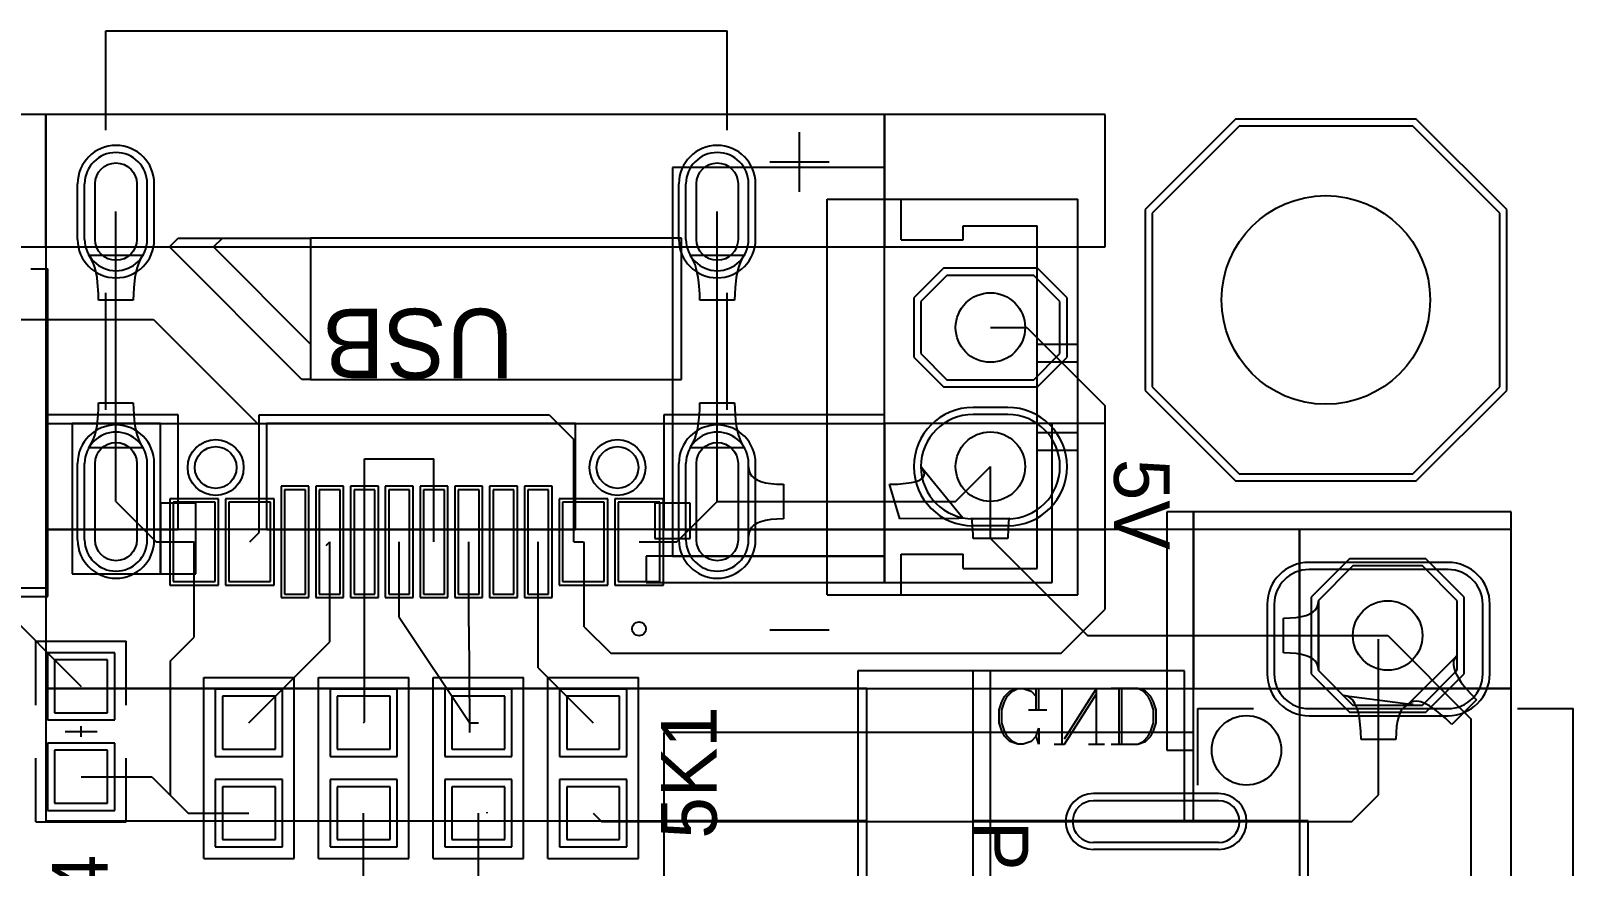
# Model space of a CAD drawing. Header units: millimetres. Extents: x 57.6 to 115.3, y 47.5 to 119.3.
# Drawn here: x 93.13 to 115.32, y 105.39 to 117.41 of the extents above; entities that cross this region are included whole.
import ezdxf

# ---------------------------------------------------------------- set-up
doc = ezdxf.new("R2010")
doc.units = ezdxf.units.MM
for name, color, linetype in [('BottomLayer', 5, 'Continuous'), ('BottomSolder', 6, 'Continuous'), ('PadHoleLayer', 156, 'Continuous'), ('TopLayer', 1, 'Continuous'), ('TopOverlay', 2, 'Continuous'), ('TopSolder', 216, 'Continuous')]:
    doc.layers.add(name, color=color, linetype=linetype)

msp = doc.modelspace()

# ---------------------------------------------------------------- linework, layer by layer
at = {"layer": 'BottomLayer'}
for p, q in [((93.345, 116.205), (88.265, 116.205)), ((93.345, 116.205), (93.345, 111.76)), ((105.41, 116.205), (93.345, 116.205)), ((93.345, 114.3), (93.345, 116.205)), ((105.41, 111.76), (105.41, 116.205)), ((105.41, 116.205), (105.41, 114.3)), ((108.585, 116.205), (105.41, 116.205)), ((108.585, 114.3), (108.585, 116.205)), ((110.51, 116.038), (109.26, 114.788)), ((113.01, 116.038), (110.51, 116.038)), ((114.26, 114.788), (113.01, 116.038)), ((93.904, 114.408), (93.904, 115.208)), ((94.804, 114.408), (94.804, 115.208)), ((102.554, 114.408), (102.554, 115.208)), ((103.454, 114.408), (103.454, 115.208)), ((94.354, 110.638), (94.354, 114.808)), ((103.004, 110.638), (103.004, 114.808)), ((109.26, 114.788), (109.26, 112.288)), ((114.26, 112.288), (114.26, 114.788)), ((88.265, 114.3), (93.345, 114.3)), ((105.41, 114.3), (108.585, 114.3)), ((93.99, 114.143), (93.964, 114.183)), ((93.964, 114.183), (94.744, 114.183)), ((94.014, 114.098), (93.99, 114.143)), ((94.035, 114.048), (94.014, 114.098)), ((94.053, 113.991), (94.035, 114.048)), ((94.673, 114.048), (94.655, 113.991)), ((94.694, 114.098), (94.673, 114.048)), ((94.718, 114.143), (94.694, 114.098)), ((94.744, 114.183), (94.718, 114.143)), ((102.64, 114.143), (102.614, 114.183)), ((102.614, 114.183), (103.394, 114.183)), ((102.664, 114.098), (102.64, 114.143)), ((102.685, 114.048), (102.664, 114.098)), ((102.703, 113.991), (102.685, 114.048)), ((103.323, 114.048), (103.305, 113.991)), ((103.344, 114.098), (103.323, 114.048)), ((103.368, 114.143), (103.344, 114.098)), ((103.394, 114.183), (103.368, 114.143)), ((94.082, 113.862), (94.053, 113.991)), ((94.091, 113.789), (94.082, 113.862)), ((94.626, 113.862), (94.61, 113.711)), ((94.639, 113.93), (94.626, 113.862)), ((94.655, 113.991), (94.639, 113.93)), ((102.732, 113.862), (102.703, 113.991)), ((102.741, 113.789), (102.732, 113.862)), ((103.276, 113.862), (103.26, 113.711)), ((103.289, 113.93), (103.276, 113.862)), ((103.305, 113.991), (103.289, 113.93)), ((106.309, 113.891), (105.934, 113.516)), ((107.559, 113.891), (106.309, 113.891)), ((107.934, 113.516), (107.559, 113.891)), ((94.103, 113.626), (94.091, 113.789)), ((94.104, 113.536), (94.103, 113.626)), ((94.605, 113.626), (94.604, 113.536)), ((94.61, 113.711), (94.605, 113.626)), ((102.753, 113.626), (102.741, 113.789)), ((102.754, 113.536), (102.753, 113.626)), ((103.255, 113.626), (103.254, 113.536)), ((103.26, 113.711), (103.255, 113.626)), ((94.604, 113.536), (94.104, 113.536)), ((103.254, 113.536), (102.754, 113.536)), ((105.934, 113.516), (105.934, 112.766)), ((107.934, 112.766), (107.934, 113.516)), ((105.934, 112.766), (106.309, 112.391)), ((107.559, 112.391), (107.934, 112.766)), ((106.309, 112.391), (107.559, 112.391)), ((109.26, 112.288), (110.51, 111.038)), ((113.01, 111.038), (114.26, 112.288)), ((94.103, 111.97), (94.104, 112.06)), ((94.104, 112.06), (94.604, 112.06)), ((94.604, 112.06), (94.605, 111.97)), ((102.753, 111.97), (102.754, 112.06)), ((102.754, 112.06), (103.254, 112.06)), ((103.254, 112.06), (103.255, 111.97)), ((93.345, 111.887), (93.345, 110.236)), ((95.25, 111.887), (93.345, 111.887)), ((94.082, 111.734), (94.098, 111.885)), ((94.098, 111.885), (94.103, 111.97)), ((94.605, 111.97), (94.617, 111.807)), ((95.25, 110.236), (95.25, 111.887)), ((102.235, 111.887), (102.235, 110.236)), ((105.41, 111.887), (102.235, 111.887)), ((102.732, 111.734), (102.748, 111.885)), ((102.748, 111.885), (102.753, 111.97)), ((103.255, 111.97), (103.267, 111.807)), ((105.41, 110.236), (105.41, 111.887)), ((107.184, 111.891), (106.684, 111.891)), ((93.345, 111.76), (105.41, 111.76)), ((94.035, 111.548), (94.053, 111.605)), ((94.053, 111.605), (94.069, 111.666)), ((94.069, 111.666), (94.082, 111.734)), ((94.617, 111.807), (94.626, 111.734)), ((94.626, 111.734), (94.655, 111.605)), ((94.655, 111.605), (94.673, 111.548)), ((96.52, 111.76), (96.52, 110.236)), ((100.965, 111.76), (96.52, 111.76)), ((100.965, 110.236), (100.965, 111.76)), ((102.685, 111.548), (102.703, 111.605)), ((102.703, 111.605), (102.719, 111.666)), ((102.719, 111.666), (102.732, 111.734)), ((103.267, 111.807), (103.276, 111.734)), ((103.276, 111.734), (103.305, 111.605)), ((103.305, 111.605), (103.323, 111.548)), ((105.41, 111.76), (105.41, 110.236)), ((108.585, 111.76), (105.41, 111.76)), ((108.585, 110.236), (108.585, 111.76)), ((93.964, 111.413), (93.99, 111.453)), ((94.744, 111.413), (93.964, 111.413)), ((93.99, 111.453), (94.014, 111.498)), ((94.014, 111.498), (94.035, 111.548)), ((94.673, 111.548), (94.694, 111.498)), ((94.694, 111.498), (94.718, 111.453)), ((94.718, 111.453), (94.744, 111.413)), ((102.614, 111.413), (102.64, 111.453)), ((103.394, 111.413), (102.614, 111.413)), ((102.64, 111.453), (102.664, 111.498)), ((102.664, 111.498), (102.685, 111.548)), ((103.323, 111.548), (103.344, 111.498)), ((103.344, 111.498), (103.368, 111.453)), ((103.368, 111.453), (103.394, 111.413)), ((93.904, 110.088), (93.904, 111.188)), ((94.804, 110.088), (94.804, 111.188)), ((102.554, 110.088), (102.554, 111.188)), ((103.454, 110.088), (103.454, 111.188)), ((106.934, 110.109), (106.934, 111.141)), ((110.51, 111.038), (113.01, 111.038)), ((106.659, 110.394), (106.653, 110.397)), ((106.653, 110.397), (107.215, 110.397)), ((106.664, 110.385), (106.659, 110.394)), ((106.669, 110.371), (106.664, 110.385)), ((106.673, 110.351), (106.669, 110.371)), ((106.684, 110.164), (106.673, 110.351)), ((107.184, 110.391), (106.684, 110.391)), ((107.192, 110.325), (107.187, 110.256)), ((107.195, 110.351), (107.192, 110.325)), ((107.199, 110.371), (107.195, 110.351)), ((107.204, 110.385), (107.199, 110.371)), ((107.209, 110.394), (107.204, 110.385)), ((107.215, 110.397), (107.209, 110.394)), ((93.345, 110.236), (93.345, 107.95)), ((111.379, 110.236), (93.345, 110.236)), ((93.345, 110.236), (95.25, 110.236)), ((96.52, 110.236), (100.965, 110.236)), ((102.235, 110.236), (105.41, 110.236)), ((105.41, 110.236), (108.585, 110.236)), ((106.684, 110.109), (106.684, 110.164)), ((107.184, 110.109), (106.684, 110.109)), ((106.934, 110.109), (108.331, 108.712)), ((107.187, 110.256), (107.184, 110.109)), ((111.379, 110.236), (111.379, 98.171)), ((114.427, 110.236), (111.379, 110.236)), ((111.379, 107.95), (111.379, 110.236)), ((114.427, 98.171), (114.427, 110.236)), ((112.149, 109.712), (111.649, 109.212)), ((113.149, 109.712), (112.149, 109.712)), ((113.649, 109.212), (113.149, 109.712)), ((111.636, 109.121), (111.651, 109.163)), ((111.649, 109.212), (111.649, 108.212)), ((111.651, 109.163), (111.656, 109.21)), ((111.656, 109.21), (111.656, 108.214)), ((113.649, 108.212), (113.649, 109.212)), ((111.152, 108.962), (111.248, 108.964)), ((111.152, 108.462), (111.152, 108.962)), ((111.248, 108.964), (111.334, 108.972)), ((111.334, 108.972), (111.409, 108.984)), ((111.409, 108.984), (111.475, 109.002)), ((111.475, 109.002), (111.53, 109.024)), ((111.53, 109.024), (111.575, 109.051)), ((111.575, 109.051), (111.611, 109.083)), ((111.611, 109.083), (111.636, 109.121)), ((108.331, 108.712), (112.649, 108.712)), ((112.649, 108.712), (113.85, 107.511)), ((111.248, 108.46), (111.152, 108.462)), ((111.334, 108.452), (111.248, 108.46)), ((111.409, 108.44), (111.334, 108.452)), ((111.475, 108.422), (111.409, 108.44)), ((111.53, 108.4), (111.475, 108.422)), ((111.575, 108.373), (111.53, 108.4)), ((111.611, 108.341), (111.575, 108.373)), ((111.636, 108.303), (111.611, 108.341)), ((111.651, 108.261), (111.636, 108.303)), ((112.939, 107.718), (113.643, 108.422)), ((113.598, 108.341), (113.595, 108.292)), ((113.595, 108.292), (113.604, 108.237)), ((113.614, 108.385), (113.598, 108.341)), ((113.643, 108.422), (113.614, 108.385)), ((105.029, 108.204), (105.029, 97.155)), ((106.934, 108.204), (105.029, 108.204)), ((106.68, 108.204), (106.68, 106.045)), ((109.728, 108.204), (106.68, 108.204)), ((106.934, 97.155), (106.934, 108.204)), ((109.728, 106.045), (109.728, 108.204)), ((111.649, 108.212), (112.149, 107.712)), ((111.656, 108.214), (111.651, 108.261)), ((113.149, 107.712), (113.649, 108.212)), ((113.604, 108.237), (113.626, 108.176)), ((113.626, 108.176), (113.661, 108.11)), ((113.661, 108.11), (113.708, 108.038)), ((93.345, 107.95), (111.379, 107.95)), ((93.345, 107.95), (93.345, 106.045)), ((105.156, 107.95), (93.345, 107.95)), ((105.156, 106.045), (105.156, 107.95)), ((113.708, 108.038), (113.769, 107.96)), ((113.769, 107.96), (113.841, 107.877)), ((113.841, 107.877), (113.927, 107.788)), ((112.149, 107.712), (113.149, 107.712)), ((112.976, 107.747), (112.939, 107.718)), ((113.02, 107.763), (112.976, 107.747)), ((113.069, 107.766), (113.02, 107.763)), ((113.124, 107.757), (113.069, 107.766)), ((113.185, 107.735), (113.124, 107.757)), ((113.251, 107.7), (113.185, 107.735)), ((113.323, 107.653), (113.251, 107.7)), ((113.484, 107.52), (113.323, 107.653)), ((113.927, 107.788), (113.573, 107.434)), ((113.573, 107.434), (113.484, 107.52)), ((113.85, 100.994), (113.85, 107.511)), ((93.345, 106.045), (105.156, 106.045)), ((105.156, 106.045), (102.235, 106.045)), ((102.235, 106.045), (102.235, 104.14)), ((105.156, 104.14), (105.156, 106.045)), ((106.68, 106.045), (106.68, 102.235)), ((111.506, 106.045), (106.68, 106.045)), ((106.68, 106.045), (109.728, 106.045)), ((111.506, 102.235), (111.506, 106.045))]:
    msp.add_line(p, q, dxfattribs=at)
for centre, radius in [((95.789, 111.128), 0.3), ((101.569, 111.128), 0.3), ((110.617, 107.061), 0.5)]:
    msp.add_circle(centre, radius, dxfattribs=at)
for centre, radius, start, end in [((94.354, 115.208), 0.45, 0, 180), ((103.004, 115.208), 0.45, 0, 180), ((94.354, 114.408), 0.45, 180, 0), ((103.004, 114.408), 0.45, 180, 0), ((106.684, 111.141), 0.75, 90, 270), ((107.184, 111.141), 0.75, 270, 90), ((94.354, 111.188), 0.45, 0, 180), ((103.004, 111.188), 0.45, 0, 180), ((94.354, 110.088), 0.45, 180, 0), ((103.004, 110.088), 0.45, 180, 0)]:
    msp.add_arc(centre, radius, start, end, dxfattribs=at)
at = {"layer": 'BottomSolder'}
for p, q in [((110.459, 116.14), (109.158, 114.839)), ((113.061, 116.14), (110.459, 116.14)), ((114.362, 114.839), (113.061, 116.14)), ((93.802, 114.408), (93.802, 115.208)), ((94.906, 114.408), (94.906, 115.208)), ((102.452, 114.408), (102.452, 115.208)), ((103.556, 114.408), (103.556, 115.208)), ((109.158, 114.839), (109.158, 112.237)), ((114.362, 112.237), (114.362, 114.839)), ((106.258, 113.993), (105.832, 113.567)), ((107.61, 113.993), (106.258, 113.993)), ((108.036, 113.567), (107.61, 113.993)), ((105.832, 113.567), (105.832, 112.715)), ((108.036, 112.715), (108.036, 113.567)), ((105.832, 112.715), (106.258, 112.289)), ((107.61, 112.289), (108.036, 112.715)), ((106.258, 112.289), (107.61, 112.289)), ((109.158, 112.237), (110.459, 110.936)), ((113.061, 110.936), (114.362, 112.237)), ((107.184, 111.993), (106.684, 111.993)), ((93.802, 110.088), (93.802, 111.188)), ((94.906, 110.088), (94.906, 111.188)), ((102.452, 110.088), (102.452, 111.188)), ((103.556, 110.088), (103.556, 111.188)), ((110.459, 110.936), (113.061, 110.936)), ((107.184, 110.289), (106.684, 110.289)), ((112.098, 109.814), (111.547, 109.263)), ((113.2, 109.814), (112.098, 109.814)), ((113.751, 109.263), (113.2, 109.814)), ((111.547, 109.263), (111.547, 108.161)), ((113.751, 108.161), (113.751, 109.263)), ((111.547, 108.161), (112.098, 107.61)), ((113.2, 107.61), (113.751, 108.161)), ((112.098, 107.61), (113.2, 107.61))]:
    msp.add_line(p, q, dxfattribs=at)
for centre in [(95.789, 111.128), (101.569, 111.128)]:
    msp.add_circle(centre, 0.402, dxfattribs=at)
for centre, radius, start, end in [((94.354, 115.208), 0.552, 0, 180), ((103.004, 115.208), 0.552, 0, 180), ((94.354, 114.408), 0.552, 180, 0), ((103.004, 114.408), 0.552, 180, 0), ((106.684, 111.141), 0.852, 90, 270), ((107.184, 111.141), 0.852, 270, 90), ((94.354, 111.188), 0.552, 0, 180), ((103.004, 111.188), 0.552, 0, 180), ((94.354, 110.088), 0.552, 180, 0), ((103.004, 110.088), 0.552, 180, 0)]:
    msp.add_arc(centre, radius, start, end, dxfattribs=at)
at = {"layer": 'PadHoleLayer'}
for points in [[(94.654, 115.208), (94.654, 114.408, -1), (94.054, 114.408), (94.054, 115.208, -1)], [(103.304, 115.208), (103.304, 114.408, -1), (102.704, 114.408), (102.704, 115.208, -1)], [(94.654, 111.188), (94.654, 110.088, -1), (94.054, 110.088), (94.054, 111.188, -1)], [(103.304, 111.188), (103.304, 110.088, -1), (102.704, 110.088), (102.704, 111.188, -1)]]:
    msp.add_lwpolyline(points, format="xyb", close=True, dxfattribs=at)
for centre, radius in [((111.76, 113.538), 1.5), ((106.934, 113.141), 0.5), ((106.934, 111.141), 0.5), ((95.789, 111.128), 0.3), ((101.569, 111.128), 0.3), ((112.649, 108.712), 0.5), ((110.617, 107.061), 0.5)]:
    msp.add_circle(centre, radius, dxfattribs=at)
at = {"layer": 'TopLayer'}
for p, q in [((108.585, 116.205), (90.678, 116.205)), ((108.585, 114.3), (108.585, 116.205)), ((110.51, 116.038), (109.26, 114.788)), ((113.01, 116.038), (110.51, 116.038)), ((114.26, 114.788), (113.01, 116.038)), ((102.362, 115.443), (102.362, 109.855)), ((105.41, 115.443), (102.362, 115.443)), ((105.41, 109.855), (105.41, 115.443)), ((93.904, 114.408), (93.904, 115.208)), ((94.804, 114.408), (94.804, 115.208)), ((102.554, 114.408), (102.554, 115.208)), ((103.454, 114.408), (103.454, 115.208)), ((109.26, 114.788), (109.26, 112.288)), ((114.26, 112.288), (114.26, 114.788)), ((90.678, 114.3), (108.585, 114.3)), ((95.123, 114.3), (95.25, 114.427)), ((97.028, 112.395), (95.123, 114.3)), ((95.25, 114.427), (97.155, 114.427)), ((95.758, 114.3), (95.885, 114.427)), ((97.155, 112.903), (95.758, 114.3)), ((95.885, 114.427), (97.155, 114.427)), ((97.155, 114.427), (97.155, 112.395)), ((102.489, 114.427), (97.155, 114.427)), ((97.155, 114.427), (97.155, 112.395)), ((97.155, 114.427), (97.155, 112.903)), ((102.489, 112.395), (102.489, 114.427)), ((106.309, 113.891), (105.934, 113.516)), ((107.559, 113.891), (106.309, 113.891)), ((107.934, 113.516), (107.559, 113.891)), ((105.934, 113.516), (105.934, 112.766)), ((107.934, 112.766), (107.934, 113.516)), ((92.456, 113.259), (94.894, 113.259)), ((94.894, 113.259), (96.416, 111.737)), ((106.934, 113.141), (107.458, 113.141)), ((107.458, 113.141), (108.585, 112.014)), ((105.934, 112.766), (106.309, 112.391)), ((107.559, 112.391), (107.934, 112.766)), ((97.155, 112.395), (97.028, 112.395)), ((97.155, 112.395), (102.489, 112.395)), ((106.309, 112.391), (107.559, 112.391)), ((109.26, 112.288), (110.51, 111.038)), ((113.01, 111.038), (114.26, 112.288)), ((96.416, 111.887), (100.584, 111.887)), ((96.416, 111.737), (96.416, 111.887)), ((100.584, 111.887), (100.942, 111.529)), ((107.184, 111.891), (106.684, 111.891)), ((108.585, 109.093), (108.585, 112.014)), ((93.726, 111.76), (93.726, 109.601)), ((94.996, 111.76), (93.726, 111.76)), ((94.996, 109.601), (94.996, 111.76)), ((96.416, 110.195), (96.416, 111.737)), ((105.41, 111.76), (105.41, 109.474)), ((107.823, 111.76), (105.41, 111.76)), ((107.823, 109.474), (107.823, 111.76)), ((100.942, 110.058), (100.942, 111.529)), ((93.904, 110.088), (93.904, 111.188)), ((94.804, 110.088), (94.804, 111.188)), ((97.929, 110.058), (97.929, 111.252)), ((97.929, 111.252), (98.929, 111.252)), ((98.929, 110.058), (98.929, 111.252)), ((102.554, 110.088), (102.554, 111.188)), ((103.454, 110.088), (103.454, 111.188)), ((103.452, 110.138), (103.452, 111.138)), ((103.452, 111.138), (103.457, 111.09)), ((103.457, 111.09), (103.472, 111.048)), ((103.472, 111.048), (103.497, 111.01)), ((103.497, 111.01), (103.532, 110.978)), ((103.532, 110.978), (103.578, 110.95)), ((103.578, 110.95), (103.633, 110.928)), ((105.871, 110.928), (105.925, 110.951)), ((105.925, 110.951), (105.962, 110.978)), ((105.969, 111.091), (105.937, 111.138)), ((105.937, 111.138), (106.538, 110.405)), ((105.962, 110.978), (105.982, 111.011)), ((105.984, 111.048), (105.969, 111.091)), ((105.982, 111.011), (105.984, 111.048)), ((106.431, 110.638), (106.934, 111.141)), ((110.51, 111.038), (113.01, 111.038)), ((97.079, 110.808), (96.779, 110.808)), ((96.779, 110.808), (96.779, 109.308)), ((97.079, 109.308), (97.079, 110.808)), ((97.579, 110.808), (97.279, 110.808)), ((97.279, 110.808), (97.279, 109.308)), ((97.579, 109.308), (97.579, 110.808)), ((98.079, 110.808), (97.779, 110.808)), ((97.779, 110.808), (97.779, 109.308)), ((98.079, 109.308), (98.079, 110.808)), ((98.579, 110.808), (98.279, 110.808)), ((98.279, 110.808), (98.279, 109.308)), ((98.579, 109.308), (98.579, 110.808)), ((99.079, 110.808), (98.779, 110.808)), ((98.779, 110.808), (98.779, 109.308)), ((99.079, 109.308), (99.079, 110.808)), ((99.579, 110.808), (99.279, 110.808)), ((99.279, 110.808), (99.279, 109.308)), ((99.579, 109.308), (99.579, 110.808)), ((100.079, 110.808), (99.779, 110.808)), ((99.779, 110.808), (99.779, 109.308)), ((100.079, 109.308), (100.079, 110.808)), ((100.579, 110.808), (100.279, 110.808)), ((100.279, 110.808), (100.279, 109.308)), ((100.579, 109.308), (100.579, 110.808)), ((103.633, 110.928), (103.698, 110.91)), ((103.698, 110.91), (103.774, 110.898)), ((103.774, 110.898), (103.859, 110.89)), ((103.859, 110.89), (103.955, 110.888)), ((103.955, 110.888), (103.955, 110.388)), ((105.48, 110.888), (105.604, 110.89)), ((105.631, 110.388), (105.48, 110.888)), ((105.604, 110.89), (105.799, 110.911)), ((105.799, 110.911), (105.871, 110.928)), ((94.354, 110.638), (94.934, 110.058)), ((94.996, 110.617), (94.996, 109.601)), ((95.504, 110.617), (94.996, 110.617)), ((95.779, 110.628), (95.179, 110.628)), ((95.179, 110.628), (95.179, 109.488)), ((95.504, 109.601), (95.504, 110.617)), ((95.779, 109.488), (95.779, 110.628)), ((96.579, 110.628), (95.979, 110.628)), ((95.979, 110.628), (95.979, 109.488)), ((96.579, 109.488), (96.579, 110.628)), ((101.379, 110.628), (100.779, 110.628)), ((100.779, 110.628), (100.779, 109.488)), ((101.379, 109.488), (101.379, 110.628)), ((102.179, 110.628), (101.579, 110.628)), ((101.579, 110.628), (101.579, 109.488)), ((102.108, 110.617), (102.108, 110.109)), ((102.616, 110.617), (102.108, 110.617)), ((102.179, 109.488), (102.179, 110.628)), ((102.424, 110.058), (103.004, 110.638)), ((102.616, 110.109), (102.616, 110.617)), ((103.004, 110.638), (106.431, 110.638)), ((103.532, 110.298), (103.497, 110.266)), ((103.578, 110.326), (103.532, 110.298)), ((103.633, 110.348), (103.578, 110.326)), ((103.698, 110.366), (103.633, 110.348)), ((103.774, 110.378), (103.698, 110.366)), ((103.859, 110.386), (103.774, 110.378)), ((103.955, 110.388), (103.859, 110.386)), ((106.479, 110.396), (105.631, 110.388)), ((106.519, 110.399), (106.479, 110.396)), ((106.539, 110.402), (106.519, 110.399)), ((106.538, 110.405), (106.539, 110.402)), ((107.184, 110.391), (106.684, 110.391)), ((109.474, 110.49), (109.474, 107.061)), ((109.855, 110.49), (109.474, 110.49)), ((109.855, 110.49), (109.855, 107.95)), ((114.427, 110.49), (109.855, 110.49)), ((109.855, 107.061), (109.855, 110.49)), ((114.427, 107.95), (114.427, 110.49)), ((94.934, 110.058), (95.479, 110.058)), ((95.479, 108.687), (95.479, 110.058)), ((96.279, 110.058), (96.416, 110.195)), ((97.379, 110.008), (97.429, 110.058)), ((97.429, 108.62), (97.429, 110.058)), ((97.929, 107.469), (97.929, 110.058)), ((98.429, 108.976), (98.429, 110.058)), ((99.429, 108.843), (99.429, 110.058)), ((100.429, 108.247), (100.429, 110.058)), ((100.942, 110.058), (101.079, 110.058)), ((101.079, 110.058), (101.092, 110.045)), ((101.879, 110.058), (102.424, 110.058)), ((102.108, 110.109), (102.616, 110.109)), ((103.457, 110.186), (103.452, 110.138)), ((103.472, 110.228), (103.457, 110.186)), ((103.497, 110.266), (103.472, 110.228)), ((101.092, 108.839), (101.092, 110.045)), ((101.981, 109.855), (101.981, 109.474)), ((105.41, 109.855), (101.981, 109.855)), ((102.362, 109.855), (105.41, 109.855)), ((105.41, 109.474), (105.41, 109.855)), ((113.517, 109.661), (111.517, 109.661)), ((112.149, 109.712), (111.649, 109.212)), ((113.149, 109.712), (112.149, 109.712)), ((113.649, 109.212), (113.149, 109.712)), ((93.726, 109.601), (94.996, 109.601)), ((94.996, 109.601), (95.504, 109.601)), ((95.179, 109.488), (95.779, 109.488)), ((95.979, 109.488), (96.579, 109.488)), ((100.779, 109.488), (101.379, 109.488)), ((101.579, 109.488), (102.179, 109.488)), ((101.981, 109.474), (105.41, 109.474)), ((105.41, 109.474), (107.823, 109.474)), ((92.456, 109.377), (93.853, 107.98)), ((96.779, 109.308), (97.079, 109.308)), ((97.279, 109.308), (97.579, 109.308)), ((97.779, 109.308), (98.079, 109.308)), ((98.279, 109.308), (98.579, 109.308)), ((98.779, 109.308), (99.079, 109.308)), ((99.279, 109.308), (99.579, 109.308)), ((99.779, 109.308), (100.079, 109.308)), ((100.279, 109.308), (100.579, 109.308)), ((111.017, 109.161), (111.017, 108.161)), ((111.649, 109.212), (111.649, 108.212)), ((113.649, 108.212), (113.649, 109.212)), ((114.017, 108.161), (114.017, 109.161)), ((98.429, 108.976), (99.438, 107.46)), ((107.95, 108.458), (108.585, 109.093)), ((99.429, 108.843), (99.432, 108.84)), ((99.432, 108.84), (99.438, 107.46)), ((101.092, 108.839), (101.473, 108.458)), ((95.138, 108.346), (95.479, 108.687)), ((96.266, 107.457), (97.429, 108.62)), ((112.517, 106.421), (112.517, 108.661)), ((94.234, 108.361), (93.472, 108.361)), ((93.472, 108.361), (93.472, 107.599)), ((94.234, 107.599), (94.234, 108.361)), ((95.138, 106.411), (95.138, 108.346)), ((101.473, 108.458), (107.95, 108.458)), ((100.429, 108.247), (101.219, 107.457)), ((111.649, 108.212), (112.149, 107.712)), ((113.149, 107.712), (113.649, 108.212)), ((96.647, 107.838), (95.885, 107.838)), ((95.885, 107.838), (95.885, 107.076)), ((96.647, 107.076), (96.647, 107.838)), ((98.298, 107.838), (97.536, 107.838)), ((97.536, 107.838), (97.536, 107.076)), ((98.298, 107.076), (98.298, 107.838)), ((99.949, 107.838), (99.187, 107.838)), ((99.187, 107.838), (99.187, 107.076)), ((99.949, 107.076), (99.949, 107.838)), ((101.6, 107.838), (100.838, 107.838)), ((100.838, 107.838), (100.838, 107.076)), ((101.6, 107.076), (101.6, 107.838)), ((109.855, 107.95), (114.427, 107.95)), ((111.379, 107.95), (111.379, 98.425)), ((114.427, 107.95), (111.379, 107.95)), ((112.066, 107.839), (112.019, 107.851)), ((112.019, 107.851), (113.017, 107.718)), ((112.108, 107.815), (112.066, 107.839)), ((114.427, 98.425), (114.427, 107.95)), ((111.517, 107.661), (113.517, 107.661)), ((112.146, 107.78), (112.108, 107.815)), ((112.178, 107.733), (112.146, 107.78)), ((112.149, 107.712), (113.149, 107.712)), ((112.205, 107.675), (112.178, 107.733)), ((112.227, 107.606), (112.205, 107.675)), ((112.83, 107.609), (112.807, 107.553)), ((112.857, 107.654), (112.83, 107.609)), ((112.89, 107.687), (112.857, 107.654)), ((112.927, 107.709), (112.89, 107.687)), ((112.97, 107.719), (112.927, 107.709)), ((113.017, 107.718), (112.97, 107.719)), ((93.472, 107.599), (94.234, 107.599)), ((97.917, 107.457), (97.929, 107.469)), ((99.438, 107.46), (99.44, 107.456)), ((99.438, 107.46), (99.438, 107.456)), ((99.44, 107.456), (99.568, 107.457)), ((99.44, 107.456), (99.441, 107.315)), ((112.245, 107.526), (112.227, 107.606)), ((112.265, 107.33), (112.245, 107.526)), ((112.777, 107.407), (112.77, 107.317)), ((112.79, 107.486), (112.777, 107.407)), ((112.807, 107.553), (112.79, 107.486)), ((102.235, 107.315), (102.235, 106.036)), ((109.855, 107.315), (102.235, 107.315)), ((109.855, 106.036), (109.855, 107.315)), ((112.267, 107.215), (112.265, 107.33)), ((112.767, 107.215), (112.267, 107.215)), ((112.77, 107.317), (112.767, 107.215)), ((94.234, 107.061), (93.472, 107.061)), ((93.472, 107.061), (93.472, 106.299)), ((94.234, 106.299), (94.234, 107.061)), ((95.885, 107.076), (96.647, 107.076)), ((97.536, 107.076), (98.298, 107.076)), ((99.187, 107.076), (99.949, 107.076)), ((100.838, 107.076), (101.6, 107.076)), ((109.474, 107.061), (109.855, 107.061)), ((93.853, 106.68), (94.869, 106.68)), ((94.869, 106.68), (95.138, 106.411)), ((96.647, 106.538), (95.885, 106.538)), ((95.885, 106.538), (95.885, 105.776)), ((96.647, 105.776), (96.647, 106.538)), ((98.298, 106.538), (97.536, 106.538)), ((97.536, 106.538), (97.536, 105.776)), ((98.298, 105.776), (98.298, 106.538)), ((99.949, 106.538), (99.187, 106.538)), ((99.187, 106.538), (99.187, 105.776)), ((99.949, 105.776), (99.949, 106.538)), ((101.6, 106.538), (100.838, 106.538)), ((100.838, 106.538), (100.838, 105.776)), ((101.6, 105.776), (101.6, 106.538)), ((93.472, 106.299), (94.234, 106.299)), ((95.138, 106.411), (95.392, 106.157)), ((110.217, 106.336), (108.417, 106.336)), ((112.132, 106.036), (112.517, 106.421)), ((95.392, 106.157), (96.266, 106.157)), ((97.917, 102.108), (97.917, 106.157)), ((99.568, 102.983), (99.568, 106.157)), ((99.695, 106.157), (99.695, 106.172)), ((101.219, 106.157), (101.34, 106.036)), ((101.34, 106.036), (109.317, 106.036)), ((102.235, 106.036), (109.855, 106.036)), ((109.317, 106.036), (112.132, 106.036)), ((95.885, 105.776), (96.647, 105.776)), ((97.536, 105.776), (98.298, 105.776)), ((99.187, 105.776), (99.949, 105.776)), ((100.838, 105.776), (101.6, 105.776)), ((110.217, 105.736), (108.417, 105.736))]:
    msp.add_line(p, q, dxfattribs=at)
for centre, radius in [((95.789, 111.128), 0.3), ((101.569, 111.128), 0.3), ((110.617, 107.061), 0.5)]:
    msp.add_circle(centre, radius, dxfattribs=at)
for centre, radius, start, end in [((94.354, 115.208), 0.45, 0, 180), ((103.004, 115.208), 0.45, 0, 180), ((94.354, 114.408), 0.45, 180, 0), ((103.004, 114.408), 0.45, 180, 0), ((106.684, 111.141), 0.75, 90, 270), ((107.184, 111.141), 0.75, 270, 90), ((94.354, 111.188), 0.45, 0, 180), ((103.004, 111.188), 0.45, 0, 180), ((94.354, 110.088), 0.45, 180, 0), ((103.004, 110.088), 0.45, 180, 0), ((111.517, 109.161), 0.5, 90, 180), ((113.517, 109.161), 0.5, 0, 90), ((111.517, 108.161), 0.5, 180, 270), ((113.517, 108.161), 0.5, 270, 0), ((108.417, 106.036), 0.3, 90, 270), ((110.217, 106.036), 0.3, 270, 90)]:
    msp.add_arc(centre, radius, start, end, dxfattribs=at)
at = {"layer": 'TopOverlay'}
for p, q in [((94.209, 117.408), (103.149, 117.408)), ((94.209, 115.978), (94.209, 117.408)), ((103.149, 115.978), (103.149, 117.408)), ((104.187, 115.094), (104.187, 115.951)), ((103.759, 115.523), (104.616, 115.523)), ((104.584, 109.296), (104.584, 114.986)), ((104.584, 114.986), (108.191, 114.986)), ((105.651, 114.402), (105.651, 114.986)), ((108.191, 109.296), (108.191, 114.986)), ((106.54, 114.402), (106.54, 114.605)), ((106.54, 114.605), (107.607, 114.605)), ((107.607, 109.677), (107.607, 114.605)), ((105.651, 114.402), (106.54, 114.402)), ((93.131, 113.984), (93.372, 113.984)), ((93.372, 109.398), (93.372, 113.984)), ((94.209, 111.958), (94.209, 113.638)), ((103.149, 111.958), (103.149, 113.638)), ((107.607, 112.903), (108.191, 112.903)), ((107.607, 112.649), (108.191, 112.649)), ((107.607, 111.633), (108.191, 111.633)), ((107.607, 111.379), (108.191, 111.379)), ((105.651, 109.296), (105.651, 109.88)), ((105.651, 109.88), (106.54, 109.88)), ((106.54, 109.677), (106.54, 109.88)), ((106.54, 109.677), (107.607, 109.677)), ((92.71, 109.398), (93.372, 109.398)), ((93.372, 109.271), (93.372, 109.398)), ((92.71, 109.271), (93.372, 109.271)), ((104.584, 109.296), (108.191, 109.296)), ((103.759, 108.792), (104.616, 108.792)), ((93.203, 108.63), (94.503, 108.63)), ((93.203, 107.711), (93.203, 108.63)), ((94.503, 107.711), (94.503, 108.63)), ((95.616, 108.107), (96.916, 108.107)), ((95.616, 105.507), (95.616, 108.107)), ((96.916, 105.507), (96.916, 108.107)), ((97.267, 108.107), (98.567, 108.107)), ((97.267, 105.507), (97.267, 108.107)), ((98.567, 105.507), (98.567, 108.107)), ((98.918, 108.107), (100.218, 108.107)), ((98.918, 105.507), (98.918, 108.107)), ((100.218, 105.507), (100.218, 108.107)), ((100.569, 105.507), (100.569, 108.107)), ((100.569, 108.107), (101.869, 108.107)), ((101.869, 105.507), (101.869, 108.107)), ((107.099, 107.76), (107.137, 107.836)), ((107.137, 107.836), (107.213, 107.912)), ((107.137, 107.76), (107.175, 107.836)), ((107.175, 107.836), (107.251, 107.912)), ((107.213, 107.912), (107.328, 107.95)), ((107.251, 107.912), (107.328, 107.95)), ((107.328, 107.95), (107.404, 107.95)), ((107.404, 107.95), (107.518, 107.912)), ((107.518, 107.912), (107.594, 107.836)), ((107.594, 107.645), (107.594, 107.95)), ((107.632, 107.645), (107.632, 107.95)), ((107.849, 107.95), (108.078, 107.95)), ((107.964, 107.15), (107.964, 107.95)), ((108.002, 107.226), (108.459, 107.95)), ((108.002, 107.15), (108.459, 107.874)), ((108.459, 107.15), (108.459, 107.95)), ((109.053, 107.95), (108.672, 107.95)), ((108.786, 107.15), (108.786, 107.95)), ((108.824, 107.15), (108.824, 107.95)), ((109.167, 107.912), (109.053, 107.95)), ((109.129, 107.912), (109.053, 107.95)), ((109.205, 107.836), (109.129, 107.912)), ((109.243, 107.836), (109.167, 107.912)), ((109.243, 107.76), (109.205, 107.836)), ((109.281, 107.76), (109.243, 107.836)), ((107.061, 107.645), (107.099, 107.76)), ((107.061, 107.455), (107.061, 107.645)), ((107.099, 107.645), (107.137, 107.76)), ((107.099, 107.455), (107.099, 107.645)), ((107.48, 107.645), (107.747, 107.645)), ((109.281, 107.645), (109.243, 107.76)), ((109.32, 107.645), (109.281, 107.76)), ((109.281, 107.455), (109.281, 107.645)), ((109.32, 107.455), (109.32, 107.645)), ((109.917, 107.661), (110.717, 107.661)), ((109.917, 106.561), (109.917, 107.661)), ((114.517, 107.661), (115.317, 107.661)), ((115.317, 100.661), (115.317, 107.661)), ((93.853, 107.33), (93.853, 107.406)), ((107.099, 107.341), (107.061, 107.455)), ((107.137, 107.341), (107.099, 107.455)), ((109.243, 107.341), (109.281, 107.455)), ((109.281, 107.341), (109.32, 107.455)), ((93.624, 107.33), (94.082, 107.33)), ((93.853, 107.254), (93.853, 107.33)), ((107.137, 107.264), (107.099, 107.341)), ((107.175, 107.264), (107.137, 107.341)), ((107.213, 107.188), (107.137, 107.264)), ((107.251, 107.188), (107.175, 107.264)), ((107.328, 107.15), (107.213, 107.188)), ((107.328, 107.15), (107.251, 107.188)), ((107.518, 107.188), (107.404, 107.15)), ((107.594, 107.264), (107.518, 107.188)), ((107.594, 107.264), (107.632, 107.379)), ((107.632, 107.15), (107.594, 107.264)), ((107.632, 107.379), (107.632, 107.15)), ((109.053, 107.15), (109.167, 107.188)), ((109.053, 107.15), (109.129, 107.188)), ((109.129, 107.188), (109.205, 107.264)), ((109.167, 107.188), (109.243, 107.264)), ((109.205, 107.264), (109.243, 107.341)), ((109.243, 107.264), (109.281, 107.341)), ((93.203, 106.03), (93.203, 106.949)), ((94.503, 106.03), (94.503, 106.949)), ((107.404, 107.15), (107.328, 107.15)), ((107.849, 107.15), (108.002, 107.15)), ((108.345, 107.15), (108.573, 107.15)), ((108.672, 107.15), (109.053, 107.15)), ((93.203, 106.03), (94.503, 106.03)), ((95.616, 105.507), (96.916, 105.507)), ((97.267, 105.507), (98.567, 105.507)), ((98.918, 105.507), (100.218, 105.507)), ((100.569, 105.507), (101.869, 105.507))]:
    msp.add_line(p, q, dxfattribs=at)
msp.add_circle((101.879, 108.808), 0.1, dxfattribs=at)
at = {"layer": 'TopSolder'}
for p, q in [((110.459, 116.14), (109.158, 114.839)), ((113.061, 116.14), (110.459, 116.14)), ((114.362, 114.839), (113.061, 116.14)), ((93.802, 114.408), (93.802, 115.208)), ((94.906, 114.408), (94.906, 115.208)), ((102.452, 114.408), (102.452, 115.208)), ((103.556, 114.408), (103.556, 115.208)), ((109.158, 114.839), (109.158, 112.237)), ((114.362, 112.237), (114.362, 114.839)), ((106.258, 113.993), (105.832, 113.567)), ((107.61, 113.993), (106.258, 113.993)), ((108.036, 113.567), (107.61, 113.993)), ((105.832, 113.567), (105.832, 112.715)), ((108.036, 112.715), (108.036, 113.567)), ((105.832, 112.715), (106.258, 112.289)), ((107.61, 112.289), (108.036, 112.715)), ((106.258, 112.289), (107.61, 112.289)), ((109.158, 112.237), (110.459, 110.936)), ((113.061, 110.936), (114.362, 112.237)), ((107.184, 111.993), (106.684, 111.993)), ((93.802, 110.088), (93.802, 111.188)), ((94.906, 110.088), (94.906, 111.188)), ((102.452, 110.088), (102.452, 111.188)), ((103.556, 110.088), (103.556, 111.188)), ((110.459, 110.936), (113.061, 110.936)), ((97.129, 110.858), (96.729, 110.858)), ((96.729, 110.858), (96.729, 109.258)), ((97.129, 109.258), (97.129, 110.858)), ((97.629, 110.858), (97.229, 110.858)), ((97.229, 110.858), (97.229, 109.258)), ((97.629, 109.258), (97.629, 110.858)), ((98.129, 110.858), (97.729, 110.858)), ((97.729, 110.858), (97.729, 109.258)), ((98.129, 109.258), (98.129, 110.858)), ((98.629, 110.858), (98.229, 110.858)), ((98.229, 110.858), (98.229, 109.258)), ((98.629, 109.258), (98.629, 110.858)), ((99.129, 110.858), (98.729, 110.858)), ((98.729, 110.858), (98.729, 109.258)), ((99.129, 109.258), (99.129, 110.858)), ((99.629, 110.858), (99.229, 110.858)), ((99.229, 110.858), (99.229, 109.258)), ((99.629, 109.258), (99.629, 110.858)), ((100.129, 110.858), (99.729, 110.858)), ((99.729, 110.858), (99.729, 109.258)), ((100.129, 109.258), (100.129, 110.858)), ((100.629, 110.858), (100.229, 110.858)), ((100.229, 110.858), (100.229, 109.258)), ((100.629, 109.258), (100.629, 110.858)), ((95.829, 110.678), (95.129, 110.678)), ((95.129, 110.678), (95.129, 109.438)), ((95.829, 109.438), (95.829, 110.678)), ((96.629, 110.678), (95.929, 110.678)), ((95.929, 110.678), (95.929, 109.438)), ((96.629, 109.438), (96.629, 110.678)), ((101.429, 110.678), (100.729, 110.678)), ((100.729, 110.678), (100.729, 109.438)), ((101.429, 109.438), (101.429, 110.678)), ((102.229, 110.678), (101.529, 110.678)), ((101.529, 110.678), (101.529, 109.438)), ((102.229, 109.438), (102.229, 110.678)), ((107.184, 110.289), (106.684, 110.289)), ((113.517, 109.763), (111.517, 109.763)), ((112.098, 109.814), (111.547, 109.263)), ((113.2, 109.814), (112.098, 109.814)), ((113.751, 109.263), (113.2, 109.814)), ((95.129, 109.438), (95.829, 109.438)), ((95.929, 109.438), (96.629, 109.438)), ((100.729, 109.438), (101.429, 109.438)), ((101.529, 109.438), (102.229, 109.438)), ((96.729, 109.258), (97.129, 109.258)), ((97.229, 109.258), (97.629, 109.258)), ((97.729, 109.258), (98.129, 109.258)), ((98.229, 109.258), (98.629, 109.258)), ((98.729, 109.258), (99.129, 109.258)), ((99.229, 109.258), (99.629, 109.258)), ((99.729, 109.258), (100.129, 109.258)), ((100.229, 109.258), (100.629, 109.258)), ((110.915, 109.161), (110.915, 108.161)), ((111.547, 109.263), (111.547, 108.161)), ((113.751, 108.161), (113.751, 109.263)), ((114.119, 108.161), (114.119, 109.161)), ((94.336, 108.463), (93.37, 108.463)), ((93.37, 108.463), (93.37, 107.497)), ((94.336, 107.497), (94.336, 108.463)), ((111.547, 108.161), (112.098, 107.61)), ((113.2, 107.61), (113.751, 108.161)), ((96.749, 107.94), (95.783, 107.94)), ((95.783, 107.94), (95.783, 106.974)), ((96.749, 106.974), (96.749, 107.94)), ((98.4, 107.94), (97.434, 107.94)), ((97.434, 107.94), (97.434, 106.974)), ((98.4, 106.974), (98.4, 107.94)), ((100.051, 107.94), (99.085, 107.94)), ((99.085, 107.94), (99.085, 106.974)), ((100.051, 106.974), (100.051, 107.94)), ((101.702, 107.94), (100.736, 107.94)), ((100.736, 107.94), (100.736, 106.974)), ((101.702, 106.974), (101.702, 107.94)), ((112.098, 107.61), (113.2, 107.61)), ((93.37, 107.497), (94.336, 107.497)), ((111.517, 107.559), (113.517, 107.559)), ((94.336, 107.163), (93.37, 107.163)), ((93.37, 107.163), (93.37, 106.197)), ((94.336, 106.197), (94.336, 107.163)), ((95.783, 106.974), (96.749, 106.974)), ((97.434, 106.974), (98.4, 106.974)), ((99.085, 106.974), (100.051, 106.974)), ((100.736, 106.974), (101.702, 106.974)), ((96.749, 106.64), (95.783, 106.64)), ((95.783, 106.64), (95.783, 105.674)), ((96.749, 105.674), (96.749, 106.64)), ((98.4, 106.64), (97.434, 106.64)), ((97.434, 106.64), (97.434, 105.674)), ((98.4, 105.674), (98.4, 106.64)), ((100.051, 106.64), (99.085, 106.64)), ((99.085, 106.64), (99.085, 105.674)), ((100.051, 105.674), (100.051, 106.64)), ((101.702, 106.64), (100.736, 106.64)), ((100.736, 106.64), (100.736, 105.674)), ((101.702, 105.674), (101.702, 106.64)), ((110.217, 106.438), (108.417, 106.438)), ((93.37, 106.197), (94.336, 106.197)), ((95.783, 105.674), (96.749, 105.674)), ((97.434, 105.674), (98.4, 105.674)), ((99.085, 105.674), (100.051, 105.674)), ((100.736, 105.674), (101.702, 105.674)), ((110.217, 105.634), (108.417, 105.634))]:
    msp.add_line(p, q, dxfattribs=at)
for centre in [(95.789, 111.128), (101.569, 111.128)]:
    msp.add_circle(centre, 0.402, dxfattribs=at)
for centre, radius, start, end in [((94.354, 115.208), 0.552, 0, 180), ((103.004, 115.208), 0.552, 0, 180), ((94.354, 114.408), 0.552, 180, 0), ((103.004, 114.408), 0.552, 180, 0), ((106.684, 111.141), 0.852, 90, 270), ((107.184, 111.141), 0.852, 270, 90), ((94.354, 111.188), 0.552, 0, 180), ((103.004, 111.188), 0.552, 0, 180), ((94.354, 110.088), 0.552, 180, 0), ((103.004, 110.088), 0.552, 180, 0), ((111.517, 109.161), 0.602, 90, 180), ((113.517, 109.161), 0.602, 0, 90), ((111.517, 108.161), 0.602, 180, 270), ((113.517, 108.161), 0.602, 270, 0), ((108.417, 106.036), 0.402, 90, 270), ((110.217, 106.036), 0.402, 270, 90)]:
    msp.add_arc(centre, radius, start, end, dxfattribs=at)

# ---------------------------------------------------------------- texts
at = {"layer": 'TopOverlay'}
for s, height, rotation, p in [('USB', 1, 180, (100.076, 113.411)), ('5V', 0.8, 270, (108.712, 111.252)), ('5K1', 0.8, 90, (102.997, 105.791)), ('PROG', 0.8, 270, (106.68, 106.045)), ('104', 0.8, 90, (94.234, 103.774))]:
    msp.add_text(s, height=height, rotation=rotation, dxfattribs=at).set_placement(p)

doc.saveas('drawing.dxf')
